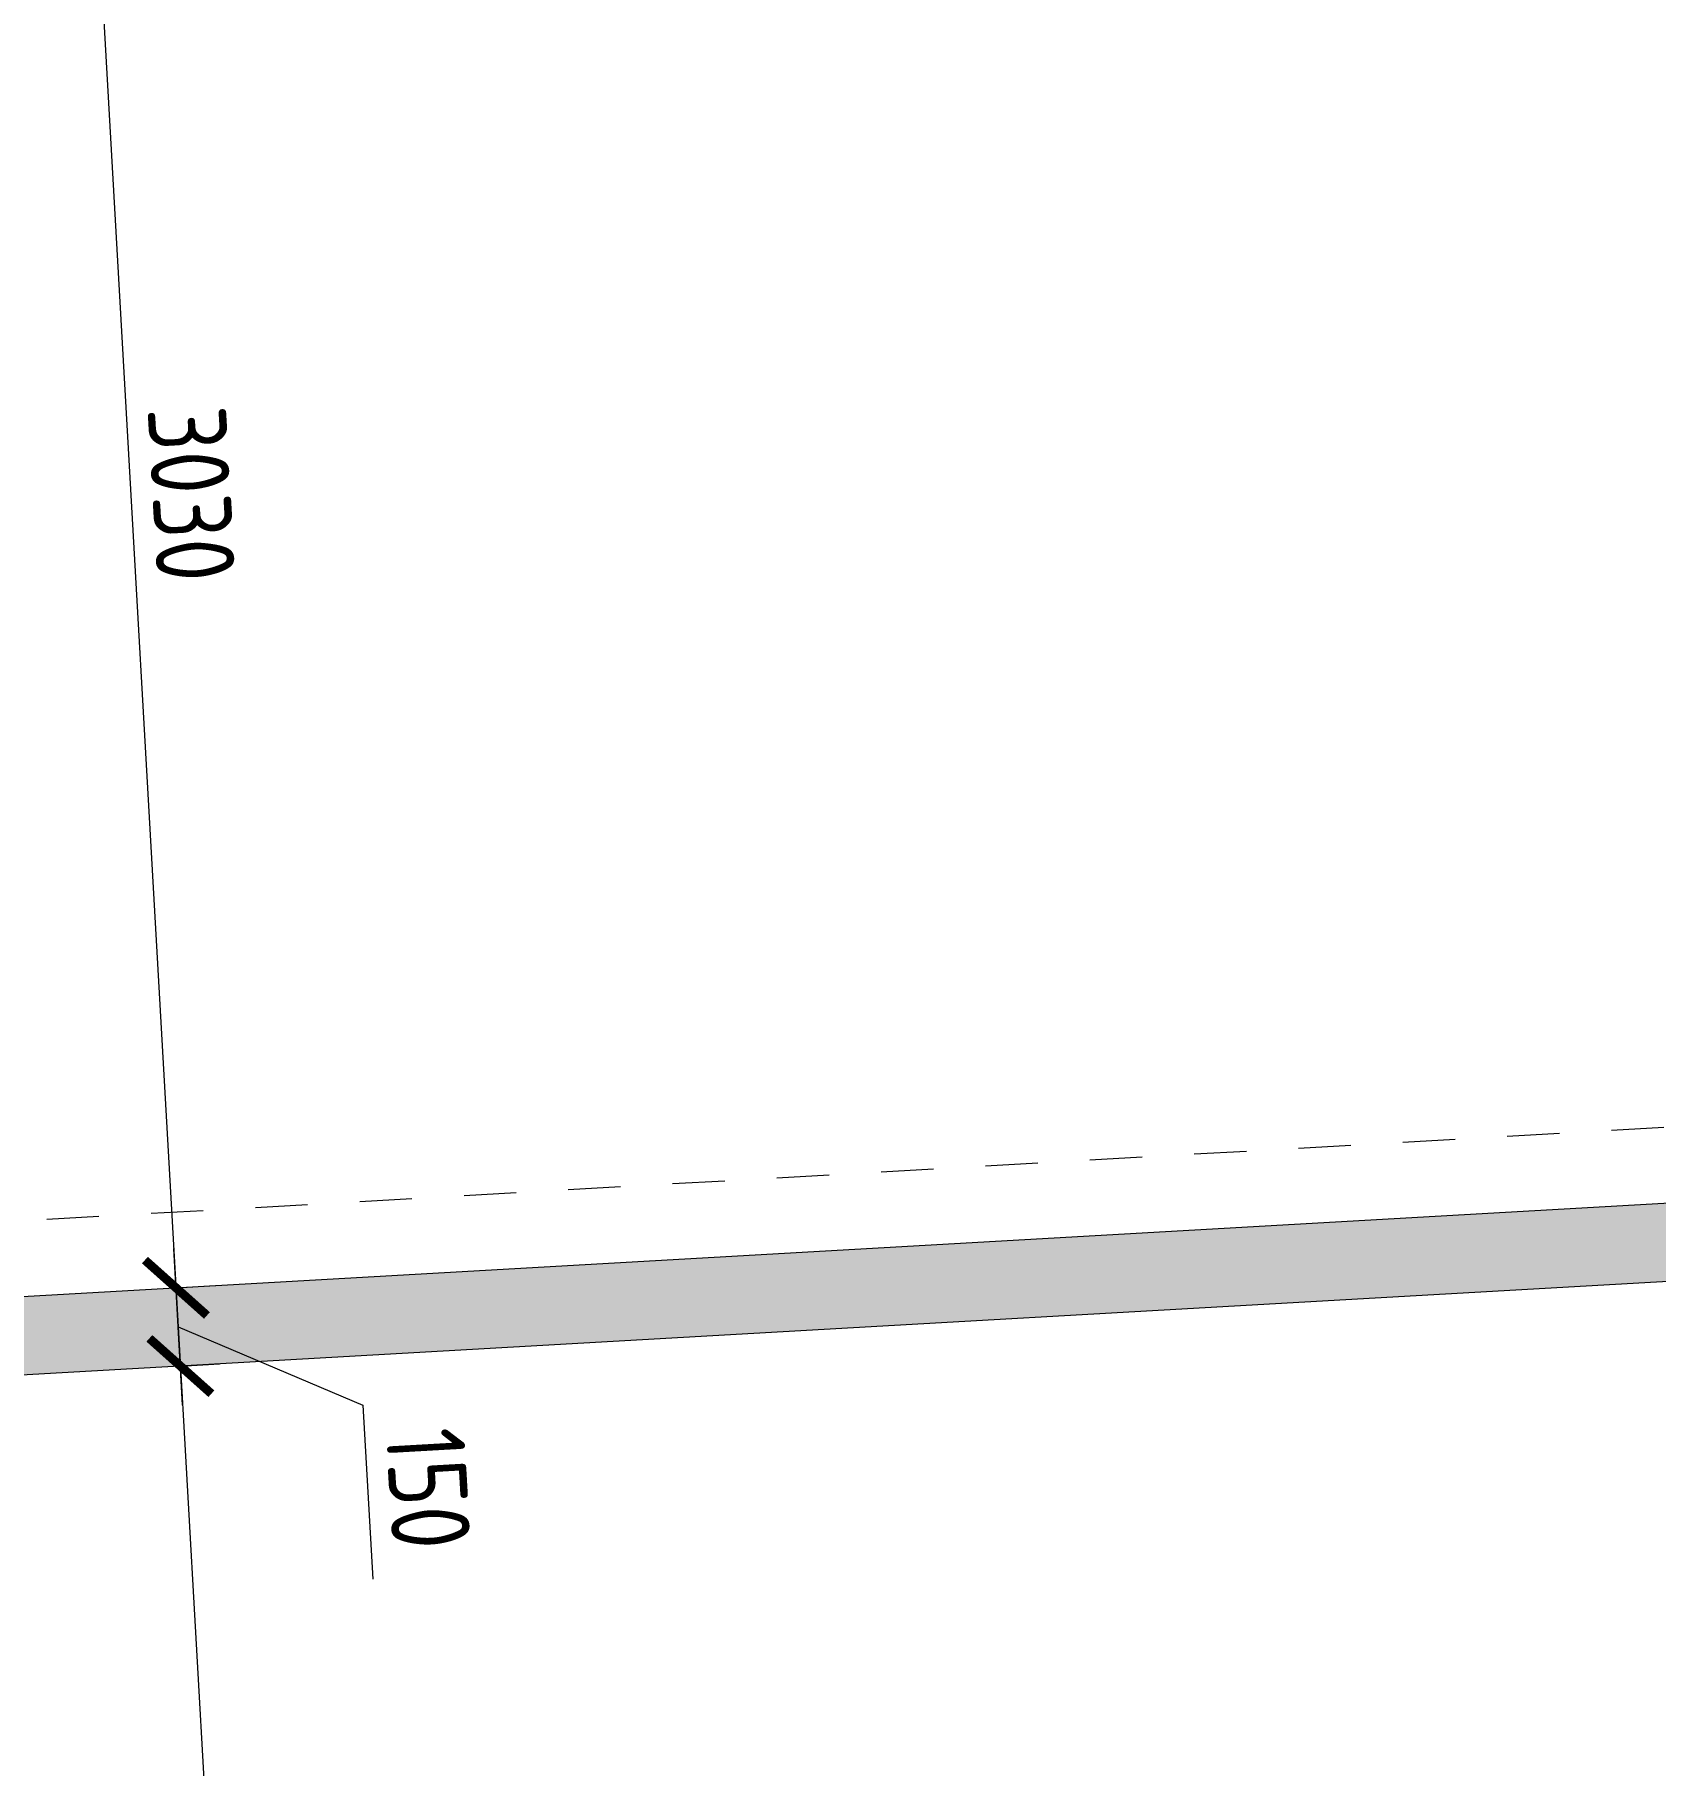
# Model space of a CAD drawing. Header units: metres. Extents: x 93803 to 107732, y 94484 to 125083.
# Drawn here: x 107719.455 to 107722.557, y 110815.56 to 110818.873 of the extents above; entities that cross this region are included whole.
import ezdxf

# ---------------------------------------------------------------- set-up
doc = ezdxf.new("R2010")
doc.units = ezdxf.units.M
doc.header["$PDMODE"] = 35
doc.header["$PDSIZE"] = 1
doc.linetypes.add('_ШПТ__20_т__2_5__Линия сетки', pattern=[25, 20, -2.5, 0, -2.5])
doc.layers.get('Defpoints').update_dxf_attribs({"color": 253})
for name, color, linetype, lineweight in [('Оси', 250, 'Continuous', 9), ('Размеры', 250, 'Continuous', 9), ('Стены', 7, 'Continuous', 18), ('Стены штриховка', 7, 'Continuous', 30)]:
    doc.layers.add(name, color=color, linetype=linetype, lineweight=lineweight)
doc.styles.add('ГОСТ 2.304', font='CS_Gost2304.shx')
doc.dimstyles.new('СПДС', dxfattribs={"dimscale": 100, "dimtxt": 2, "dimasz": 1.5, "dimexe": 1, "dimexo": 0, "dimgap": 0.5, "dimtad": 1, "dimdec": 0, "dimtxsty": 'ГОСТ 2.304', "dimblk": 'ARCHTICK', "dimcen": 2.5, "dimdle": 1, "dimadec": 0, "dimazin": 2, "dimtfac": 0.75, "dimtdec": 0, "dimtmove": 1, "dimatfit": 3, "dimfxl": 1, "dimtfill": 1, "dimtolj": 1, "dimlwd": 9, "dimlwe": 9, "dimarcsym": 1})

# ---------------------------------------------------------------- blocks, each defined once
blk = doc.blocks.new('_ArchTick')
at = {"color": 0, "linetype": 'ByBlock', "const_width": 0.15}
blk.add_lwpolyline([(-0.5, -0.5), (0.5, 0.5)], dxfattribs=at)
blk = doc.blocks.new('*D4901')
at = {"layer": 'Defpoints', "color": 0, "ltscale": 75, "transparency": 16777216}
for p in [(27276.5, 1424.3), (27276.5, 1424.3), (27426.5, 1424.3)]:
    blk.add_point(p, dxfattribs=at)
at = {"layer": 'Размеры', "color": 0, "lineweight": 9, "ltscale": 75, "transparency": 16777216}
for p, q in [((27351.5, 1424.3), (27520.9, 1769)), ((27520.9, 1769), (27854.6, 1769)), ((27276.5, 1424.3), (27276.5, 1499.3)), ((27426.5, 1424.3), (27426.5, 1499.3)), ((27501.5, 1424.3), (27201.5, 1424.3))]:
    blk.add_line(p, q, dxfattribs=at)
at = {"layer": 'Размеры', "color": 0, "lineweight": 9, "ltscale": 75, "transparency": 16777216, "xscale": 112.5, "yscale": 112.5, "zscale": 112.5, "rotation": 180}
blk.add_blockref('_ArchTick', (27276.5, 1424.3), dxfattribs=at)
at = {"layer": 'Размеры', "color": 0, "lineweight": 9, "ltscale": 75, "transparency": 16777216, "xscale": 112.5, "yscale": 112.5, "zscale": 112.5}
blk.add_blockref('_ArchTick', (27426.5, 1424.3), dxfattribs=at)
at = {"layer": 'Размеры', "color": 0, "lineweight": 25, "ltscale": 75, "transparency": 16777216, "insert": (27687.7, 1884.6), "char_height": 150, "attachment_point": 5, "style": 'ГОСТ 2.304'}
blk.add_mtext('\\A1;150', dxfattribs=at)
blk = doc.blocks.new('*D4904')
at = {"layer": 'Defpoints', "color": 0, "ltscale": 75, "transparency": 16777216}
for p in [(24246.5, 1424.3), (27276.5, 1424.3), (27276.5, 1424.3)]:
    blk.add_point(p, dxfattribs=at)
at = {"layer": 'Размеры', "color": 0, "lineweight": 9, "ltscale": 75, "transparency": 16777216}
for p, q in [((24246.5, 1424.3), (24246.5, 1499.3)), ((27276.5, 1424.3), (27276.5, 1499.3)), ((24171.5, 1424.3), (27351.5, 1424.3))]:
    blk.add_line(p, q, dxfattribs=at)
at = {"layer": 'Размеры', "color": 0, "lineweight": 9, "ltscale": 75, "transparency": 16777216, "xscale": 112.5, "yscale": 112.5, "zscale": 112.5, "rotation": 180}
blk.add_blockref('_ArchTick', (24246.5, 1424.3), dxfattribs=at)
at = {"layer": 'Размеры', "color": 0, "lineweight": 9, "ltscale": 75, "transparency": 16777216, "xscale": 112.5, "yscale": 112.5, "zscale": 112.5}
blk.add_blockref('_ArchTick', (27276.5, 1424.3), dxfattribs=at)
at = {"layer": 'Размеры', "color": 0, "lineweight": 25, "ltscale": 75, "transparency": 16777216, "insert": (25761.5, 1539.9), "char_height": 150, "attachment_point": 5, "style": 'ГОСТ 2.304'}
blk.add_mtext('\\A1;3030', dxfattribs=at)
blk = doc.blocks.new('*D4905')
at = {"layer": 'Defpoints', "color": 0, "ltscale": 75, "transparency": 16777216}
for p in [(27426.5, 1424.3), (29956.5, 1424.3), (29956.5, 1424.3)]:
    blk.add_point(p, dxfattribs=at)
at = {"layer": 'Размеры', "color": 0, "lineweight": 9, "ltscale": 75, "transparency": 16777216}
for p, q in [((27426.5, 1424.3), (27426.5, 1499.3)), ((29956.5, 1424.3), (29956.5, 1499.3)), ((27351.5, 1424.3), (30031.5, 1424.3))]:
    blk.add_line(p, q, dxfattribs=at)
at = {"layer": 'Размеры', "color": 0, "lineweight": 9, "ltscale": 75, "transparency": 16777216, "xscale": 112.5, "yscale": 112.5, "zscale": 112.5, "rotation": 180}
blk.add_blockref('_ArchTick', (27426.5, 1424.3), dxfattribs=at)
at = {"layer": 'Размеры', "color": 0, "lineweight": 9, "ltscale": 75, "transparency": 16777216, "xscale": 112.5, "yscale": 112.5, "zscale": 112.5}
blk.add_blockref('_ArchTick', (29956.5, 1424.3), dxfattribs=at)
at = {"layer": 'Размеры', "color": 0, "lineweight": 25, "ltscale": 75, "transparency": 16777216, "insert": (28691.5, 1545.7), "char_height": 150, "attachment_point": 5, "style": 'ГОСТ 2.304'}
blk.add_mtext('\\A1;2530', dxfattribs=at)
blk = doc.blocks.new('34433')
at = {"layer": 'Стены штриховка', "lineweight": 30}
h = blk.add_hatch(dxfattribs=at)
h.set_pattern_fill('ASHLER', color=256, scale=200, angle=270, pattern_type=2)
h.set_pattern_definition([(315, (-90143.53, 379.79), (70.71068, 70.71068), []), (315, (-90072.83, 379.79), (70.71068, 70.71068), [50, -50])])
h.paths.add_polyline_path([(42246.5, 3052), (39546.5, 3052), (39546.5, 2752), (42246.5, 2752)])
h.paths.add_polyline_path([(36226.5, 6182), (36076.5, 6182), (36076.5, -73), (36226.5, -73)])
h.paths.add_polyline_path([(33016.5, 6182), (32866.5, 6182), (32866.5, -60.5), (33016.5, -60.5)])
h.paths.add_polyline_path([(30106.5, 6182), (29956.5, 6182), (29956.5, -73), (30106.5, -73)])
h.paths.add_polyline_path([(27426.5, 6176), (27276.5, 6176), (27276.5, -73), (27426.5, -73)])
h.paths.add_polyline_path([(24246.5, 6176), (24096.5, 6176), (24096.5, -73), (24246.5, -73)])
h.paths.add_polyline_path([(21016.5, 6182), (20866.5, 6182), (20866.5, -60.5), (21016.5, -60.5)])
h.paths.add_polyline_path([(32928.9, 5315.6), (32915.1, 5424.7), (32915.1, 5719.1), (32928.9, 5610)], flags=16)
at = {"layer": 'Оси', "linetype": '_ШПТ__20_т__2_5__Линия сетки'}
blk.add_line((27131.5, -815.2), (27131.5, 12717.6), dxfattribs=at)
at = {"layer": 'Стены'}
blk.add_lwpolyline([(27276.5, 6176), (27426.5, 6176), (27426.5, -73), (27276.5, -73)], close=True, dxfattribs=at)
at = {"layer": 'Размеры', "color": 0, "lineweight": 25, "ltscale": 75}
dim = blk.add_linear_dim(base=(27276.5, 1424.3), p1=(27426.5, 1424.3), p2=(27276.5, 1424.3), dimstyle='СПДС', override={"dimscale": 75, "dimtfill": 0}, dxfattribs=at)
dim.commit()
dim.dimension.update_dxf_attribs({"geometry": '*D4901', "text_midpoint": (27558.4, 1769), "dimtype": 160})
for base, p1, p2, picture, middle in [((27276.5, 1424.3), (24246.5, 1424.3), (27276.5, 1424.3), '*D4904', (25761.5, 1539.9)), ((29956.5, 1424.3), (27426.5, 1424.3), (29956.5, 1424.3), '*D4905', (28691.5, 1545.7))]:
    dim = blk.add_linear_dim(base=base, p1=p1, p2=p2, dimstyle='СПДС', override={"dimscale": 75, "dimtfill": 0}, dxfattribs=at)
    dim.commit()
    dim.dimension.update_dxf_attribs({"geometry": picture, "text_midpoint": middle})

msp = doc.modelspace()

# ---------------------------------------------------------------- block references
at = {"xscale": 0.001, "yscale": 0.001, "zscale": 0.001, "rotation": 273.2530497410625}
msp.add_blockref('34433', (107716.7554, 110843.6261), dxfattribs=at)

doc.saveas('drawing.dxf')
